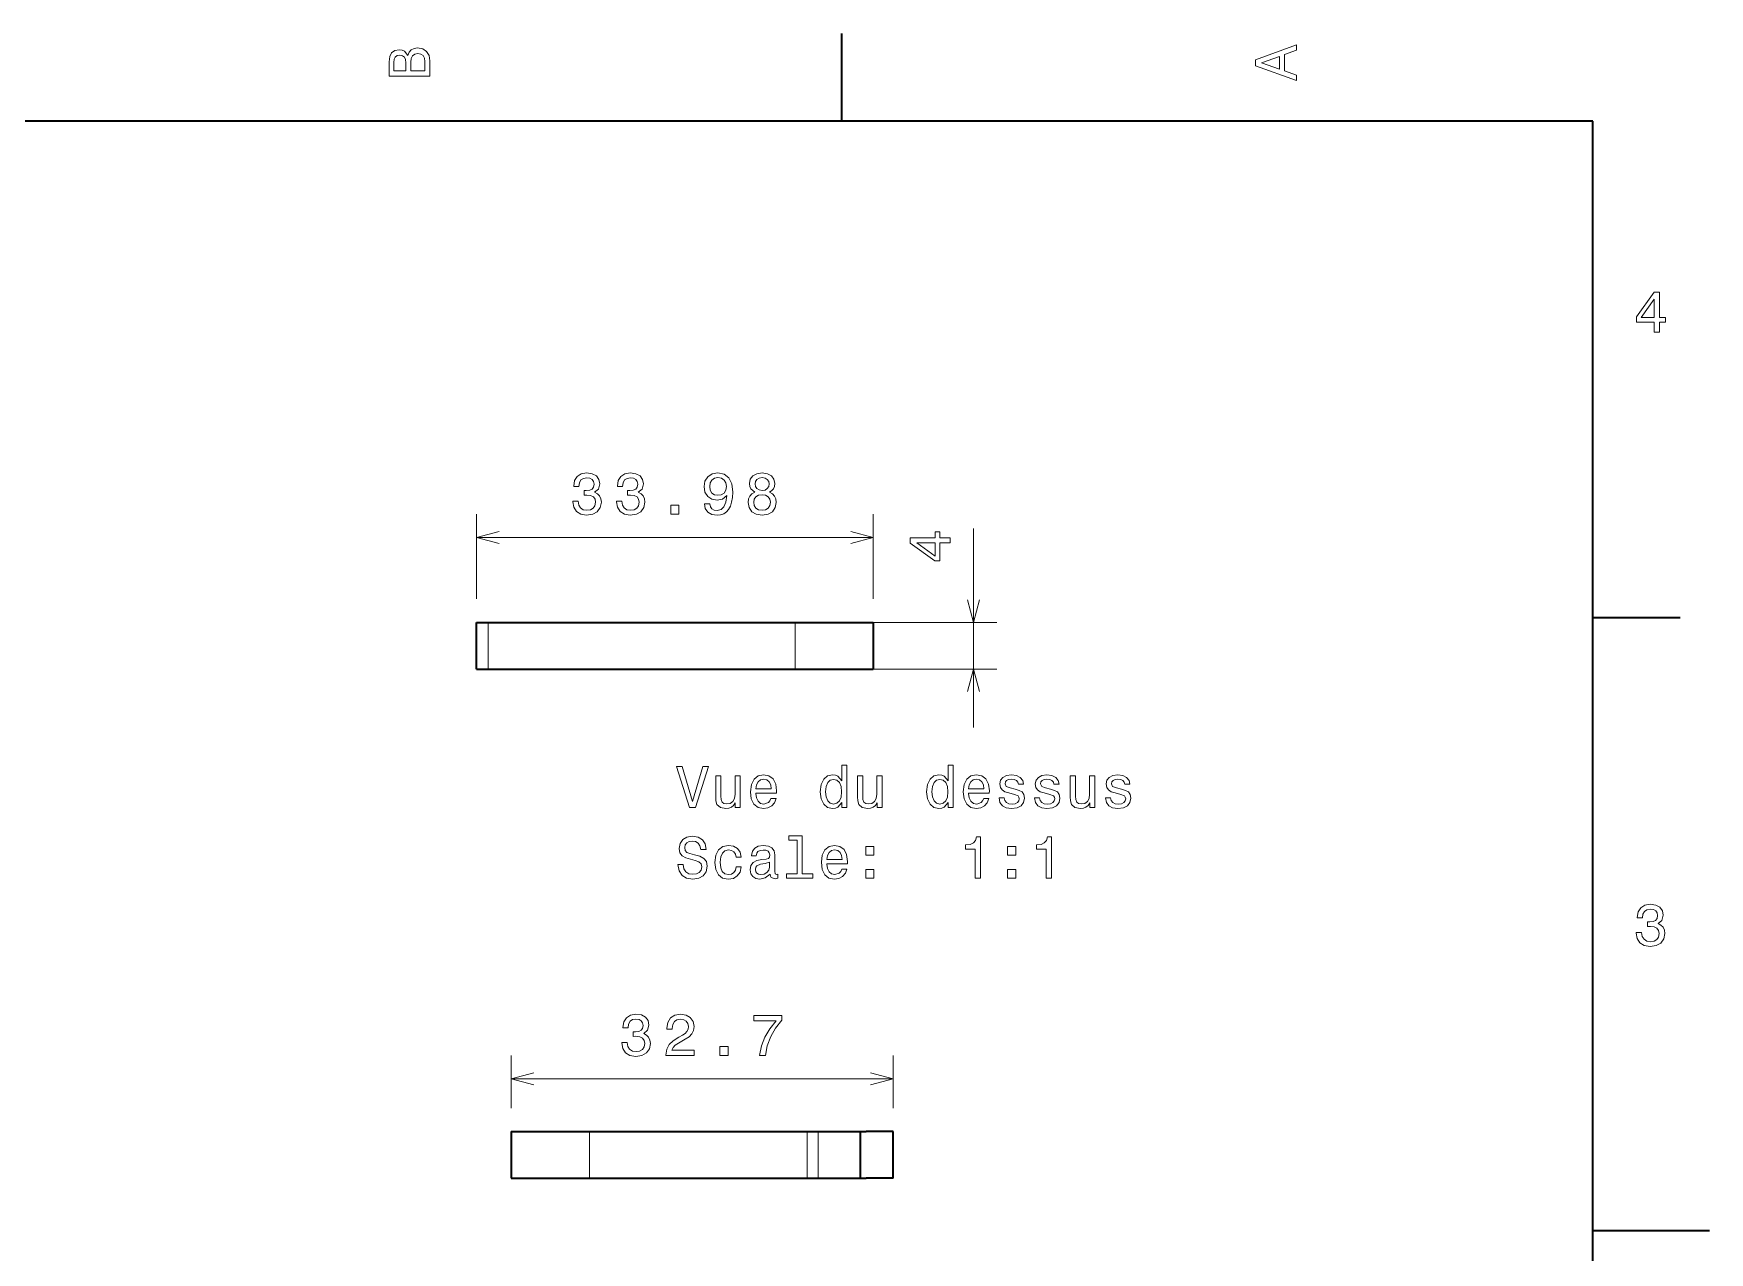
# Model space of a CAD drawing. Extents: x 0 to 297, y 0 to 210.
# Drawn here: x 153.5 to 297, y 103.1 to 207.5 of the extents above; entities that cross this region are included whole.
import ezdxf

# ---------------------------------------------------------------- set-up
doc = ezdxf.new("R2010")
doc.units = 0

msp = doc.modelspace()

# ---------------------------------------------------------------- linework, layer by layer
at = {"color": 7, "lineweight": 35, "ltscale": 0.1875}
for p, q in [((222.699997, 200), (222.699997, 207.5)), ((287, 157.5), (294.5, 157.5))]:
    msp.add_line(p, q, dxfattribs=at)
at = {"color": 7, "lineweight": 35}
for p, q in [((287, 200), (10, 200)), ((287, 10), (287, 200)), ((192.420624, 157.081451), (218.70108, 157.081451)), ((192.420624, 153.081451), (218.70108, 153.081451))]:
    msp.add_line(p, q, dxfattribs=at)
at = {"color": 7, "lineweight": 13, "ltscale": 0.181729}
for p, q in [((191.420624, 159.081451), (191.420624, 166.350601)), ((225.401077, 159.081451), (225.401077, 166.350601))]:
    msp.add_line(p, q, dxfattribs=at)
at = {"color": 7, "lineweight": 13, "ltscale": 0.425901}
msp.add_line((233.970596, 148.081451), (233.970596, 165.117477), dxfattribs=at)
at = {"color": 7, "lineweight": 13}
for p, q in [((191.420624, 164.350601), (225.401077, 164.350601)), ((194.393845, 118.001808), (227.098526, 118.001808))]:
    msp.add_line(p, q, dxfattribs=at)
at = {"color": 7, "lineweight": 35, "ltscale": 0.025}
for p, q in [((191.420624, 157.081451), (192.420624, 157.081451)), ((191.420624, 153.081451), (192.420624, 153.081451))]:
    msp.add_line(p, q, dxfattribs=at)
at = {"color": 7, "lineweight": 35, "ltscale": 0.1}
for p, q in [((191.420624, 153.081451), (191.420624, 157.081451)), ((225.401077, 157.081451), (225.401077, 153.081451)), ((194.393845, 113.487991), (194.393845, 109.487991)), ((224.300797, 109.487991), (224.300797, 113.487991)), ((227.09845, 109.487991), (227.09845, 113.487991)), ((227.098526, 109.487991), (227.098526, 113.487991))]:
    msp.add_line(p, q, dxfattribs=at)
at = {"color": 7, "lineweight": 13, "ltscale": 0.1}
for p, q in [((192.420624, 153.081451), (192.420624, 157.081451)), ((218.70108, 153.081451), (218.70108, 157.081451)), ((201.093842, 113.487991), (201.093842, 109.487991)), ((219.741394, 113.487991), (219.741394, 109.487991)), ((220.668961, 113.487991), (220.668961, 109.487991))]:
    msp.add_line(p, q, dxfattribs=at)
at = {"color": 7, "lineweight": 35, "ltscale": 0.1675}
for p, q in [((218.70108, 157.081451), (225.401077, 157.081451)), ((218.70108, 153.081451), (225.401077, 153.081451)), ((194.393845, 113.487991), (201.093842, 113.487991)), ((194.393845, 109.487991), (201.093842, 109.487991))]:
    msp.add_line(p, q, dxfattribs=at)
at = {"color": 7, "lineweight": 13, "ltscale": 0.381738}
for p, q in [((220.70108, 157.081451), (235.970612, 157.081451)), ((220.70108, 153.081451), (235.970612, 153.081451))]:
    msp.add_line(p, q, dxfattribs=at)
at = {"color": 7, "lineweight": 13, "ltscale": 0.112845}
for p, q in [((194.393845, 115.487991), (194.393845, 120.001808)), ((227.098526, 115.487991), (227.098526, 120.001808))]:
    msp.add_line(p, q, dxfattribs=at)
at = {"color": 7, "lineweight": 35, "ltscale": 0.466189}
for p, q in [((201.093842, 113.487991), (219.741394, 113.487991)), ((201.093842, 109.487991), (219.741394, 109.487991))]:
    msp.add_line(p, q, dxfattribs=at)
at = {"color": 7, "lineweight": 35, "ltscale": 0.023189}
for p, q in [((219.741394, 113.487991), (220.668961, 113.487991)), ((219.741394, 109.487991), (220.668961, 109.487991))]:
    msp.add_line(p, q, dxfattribs=at)
at = {"color": 7, "lineweight": 35, "ltscale": 0.090796}
for p, q in [((220.668961, 113.487991), (224.300797, 113.487991)), ((220.668961, 109.487991), (224.300797, 109.487991))]:
    msp.add_line(p, q, dxfattribs=at)
at = {"color": 7, "lineweight": 35, "ltscale": 0.012285}
msp.add_line((224.300293, 113.487991), (224.791687, 113.487991), dxfattribs=at)
at = {"color": 7, "lineweight": 35, "ltscale": 0.057669}
for p, q in [((227.09845, 113.487991), (224.791687, 113.487991)), ((227.09845, 109.487991), (224.791687, 109.487991))]:
    msp.add_line(p, q, dxfattribs=at)
at = {"color": 7, "lineweight": 35, "ltscale": 0.01228}
msp.add_line((224.300507, 109.487991), (224.791687, 109.487991), dxfattribs=at)
at = {"color": 7, "lineweight": 35, "ltscale": 0.25}
msp.add_line((287, 105), (297, 105), dxfattribs=at)
at = {"color": 7, "lineweight": 13}
for points in [[(185.542007, 205.630417), (185.249496, 205.983429), (185.052811, 206.074219), (184.81073, 206.104477), (184.432495, 206.03891), (184.160156, 205.842224), (183.993729, 205.524506), (183.933212, 205.080704), (183.933212, 203.835022), (187.433212, 203.835022), (187.433212, 205.151306), (187.36261, 205.620331), (187.155838, 205.968307), (186.828018, 206.185165), (186.384216, 206.260818), (186.08667, 206.215424), (185.839554, 206.094391), (185.65799, 205.897705)], [(185.385666, 204.984879), (185.385666, 204.298996), (184.351807, 204.298996), (184.351807, 205.025223), (184.382065, 205.297562), (184.472839, 205.489197), (184.629181, 205.605194), (184.86116, 205.645538), (185.093155, 205.600143), (185.254532, 205.479111), (185.355408, 205.272339)], [(187.014618, 205.095825), (187.014618, 204.298996), (185.809296, 204.298996), (185.809296, 205.050446), (185.844589, 205.368164), (185.9505, 205.595108), (186.132065, 205.731277), (186.394302, 205.776657), (186.671692, 205.731277), (186.863327, 205.605194), (186.979324, 205.393372)], [(261.633209, 203.466858), (261.633209, 203.930847), (260.604401, 204.298996), (260.604401, 205.695969), (261.633209, 206.064133), (261.633209, 206.538193), (258.128174, 205.257217), (258.128174, 204.742798)], [(260.17572, 204.460388), (258.632477, 205), (260.17572, 205.539627)], [(292.277374, 181.916794), (292.731262, 181.916794), (292.731262, 182.784225), (293.23056, 182.784225), (293.23056, 183.187683), (292.731262, 183.187683), (292.731262, 185.341141), (292.272339, 185.341141), (290.739197, 183.228027), (290.739197, 182.784225), (292.277374, 182.784225)], [(291.162842, 183.187683), (292.277374, 184.756134), (292.277374, 183.187683)], [(199.667908, 167.450012), (199.667908, 167.414719), (199.748611, 166.930573), (199.985641, 166.567459), (200.358841, 166.335464), (200.853073, 166.249725), (201.377563, 166.335464), (201.770935, 166.557373), (202.023102, 166.9104), (202.113876, 167.364288), (202.073532, 167.661835), (201.962585, 167.903915), (201.781021, 168.090515), (201.538956, 168.226685), (201.86676, 168.499008), (201.982758, 168.932724), (201.907104, 169.326096), (201.690247, 169.623657), (201.337219, 169.810242), (200.853073, 169.875809), (200.399185, 169.79512), (200.051193, 169.573212), (199.824249, 169.220184), (199.748611, 168.751175), (199.748611, 168.715866), (200.197449, 168.715866), (200.237793, 169.038635), (200.368927, 169.27063), (200.580734, 169.411835), (200.878296, 169.462265), (201.140533, 169.421921), (201.332184, 169.31601), (201.448181, 169.144547), (201.493561, 168.912552), (201.448181, 168.665436), (201.327133, 168.499008), (201.115326, 168.398148), (200.82785, 168.367889), (200.631165, 168.372925), (200.631165, 167.974518), (200.878296, 167.984604), (201.196014, 167.939209), (201.433044, 167.818176), (201.574249, 167.62149), (201.62468, 167.364288), (201.569214, 167.071777), (201.422958, 166.854919), (201.190964, 166.71875), (200.883331, 166.67337), (200.565613, 166.723801), (200.333618, 166.875092), (200.187363, 167.117172), (200.131897, 167.450012)], [(203.403931, 167.450012), (203.403931, 167.414719), (203.484634, 166.930573), (203.721664, 166.567459), (204.094864, 166.335464), (204.589096, 166.249725), (205.113586, 166.335464), (205.506958, 166.557373), (205.759125, 166.9104), (205.849899, 167.364288), (205.809555, 167.661835), (205.698608, 167.903915), (205.517044, 168.090515), (205.274979, 168.226685), (205.602783, 168.499008), (205.718781, 168.932724), (205.643127, 169.326096), (205.42627, 169.623657), (205.073242, 169.810242), (204.589096, 169.875809), (204.135208, 169.79512), (203.787216, 169.573212), (203.560272, 169.220184), (203.484634, 168.751175), (203.484634, 168.715866), (203.933472, 168.715866), (203.973816, 169.038635), (204.10495, 169.27063), (204.316757, 169.411835), (204.614319, 169.462265), (204.876556, 169.421921), (205.068207, 169.31601), (205.184189, 169.144547), (205.229584, 168.912552), (205.184189, 168.665436), (205.063156, 168.499008), (204.851349, 168.398148), (204.563873, 168.367889), (204.367188, 168.372925), (204.367188, 167.974518), (204.614319, 167.984604), (204.932037, 167.939209), (205.169067, 167.818176), (205.310272, 167.62149), (205.360703, 167.364288), (205.305237, 167.071777), (205.158981, 166.854919), (204.926987, 166.71875), (204.619354, 166.67337), (204.301636, 166.723801), (204.069641, 166.875092), (203.923386, 167.117172), (203.86792, 167.450012)], [(210.936508, 167.218033), (211.012146, 166.819611), (211.229004, 166.511978), (211.571945, 166.320343), (212.025833, 166.249725), (212.323395, 166.285034), (212.590683, 166.375809), (212.817627, 166.53215), (213.009262, 166.754059), (213.160568, 167.031433), (213.271515, 167.374374), (213.337082, 167.767746), (213.362289, 168.221634), (213.276566, 168.932724), (213.029434, 169.452179), (212.636063, 169.764862), (212.096451, 169.875809), (211.602203, 169.785034), (211.229004, 169.542953), (210.986938, 169.169754), (210.906235, 168.700745), (210.986938, 168.216583), (211.223969, 167.848434), (211.576996, 167.61644), (212.025833, 167.540802), (212.499908, 167.636612), (212.857971, 167.929123), (212.777283, 167.369324), (212.615891, 166.970917), (212.368774, 166.733887), (212.030884, 166.658234), (211.768631, 166.693542), (211.576996, 166.804489), (211.450912, 166.981003), (211.400482, 167.218033)], [(211.395432, 168.70578), (211.445862, 169.018463), (211.587082, 169.265579), (211.808975, 169.421921), (212.096451, 169.477402), (212.393997, 169.421921), (212.620941, 169.265579), (212.762146, 169.023499), (212.817627, 168.710831), (212.762146, 168.393097), (212.620941, 168.156067), (212.388947, 168.009811), (212.081314, 167.959381), (211.80394, 168.009811), (211.587082, 168.156067), (211.445862, 168.388062)], [(215.257538, 168.236755), (215.000336, 168.095551), (214.823822, 167.898865), (214.712875, 167.651749), (214.677567, 167.354202), (214.758255, 166.90535), (214.99025, 166.557373), (215.368484, 166.335464), (215.882904, 166.249725), (216.392258, 166.335464), (216.770508, 166.557373), (217.002502, 166.90535), (217.088226, 167.354202), (217.047882, 167.651749), (216.941971, 167.898865), (216.760422, 168.095551), (216.508255, 168.236755), (216.709991, 168.357803), (216.851196, 168.524231), (216.936935, 168.725952), (216.967194, 168.973068), (216.886505, 169.331146), (216.674683, 169.618607), (216.331741, 169.805206), (215.882904, 169.875809), (215.429001, 169.805206), (215.086075, 169.618607), (214.869217, 169.331146), (214.793564, 168.973068), (214.818771, 168.725952), (214.90451, 168.524231)], [(215.272675, 168.932724), (215.313019, 169.154633), (215.434052, 169.326096), (215.625702, 169.432007), (215.882904, 169.472351), (216.135056, 169.432007), (216.326706, 169.326096), (216.447739, 169.154633), (216.493134, 168.932724), (216.447739, 168.70578), (216.326706, 168.529266), (216.135056, 168.413269), (215.882904, 168.377975), (215.625702, 168.41832), (215.434052, 168.529266), (215.313019, 168.70578)], [(215.161713, 167.364288), (215.207108, 167.631577), (215.353363, 167.833313), (215.580307, 167.964432), (215.882904, 168.009811), (216.18045, 167.964432), (216.407394, 167.833313), (216.55365, 167.631577), (216.60408, 167.364288), (216.55365, 167.076813), (216.407394, 166.859955), (216.18045, 166.71875), (215.882904, 166.67337), (215.580307, 166.71875), (215.353363, 166.859955), (215.207108, 167.076813)], [(208.062866, 166.350601), (208.758835, 166.350601), (208.758835, 167.102036), (208.062866, 167.102036)], [(231.970596, 163.876846), (231.970596, 164.330734), (231.103165, 164.330734), (231.103165, 164.830017), (230.699707, 164.830017), (230.699707, 164.330734), (228.546249, 164.330734), (228.546249, 163.871796), (230.659363, 162.338654), (231.103165, 162.338654), (231.103165, 163.876846)], [(230.699707, 162.762283), (229.131271, 163.876846), (230.699707, 163.876846)], [(210.806396, 144.729874), (209.928864, 141.749313), (209.026138, 144.729874), (208.547028, 144.729874), (209.676712, 141.224823), (210.18103, 141.224823), (211.285492, 144.729874)], [(214.008835, 143.933029), (213.565033, 143.933029), (213.565033, 142.369629), (213.514603, 142.006531), (213.368347, 141.744278), (213.141403, 141.582886), (212.843857, 141.532455), (212.606827, 141.5728), (212.455521, 141.693848), (212.369797, 141.90062), (212.349625, 142.193115), (212.349625, 143.933029), (211.905823, 143.933029), (211.905823, 142.152771), (211.920944, 141.794708), (212.016769, 141.497162), (212.30928, 141.224823), (212.77829, 141.128998), (213.030457, 141.164307), (213.247314, 141.255081), (213.433914, 141.411423), (213.585205, 141.638367), (213.585205, 141.224823), (214.008835, 141.224823)], [(215.345291, 142.450333), (217.120514, 142.450333), (217.125549, 142.657104), (217.044861, 143.237076), (216.822968, 143.670792), (216.46994, 143.933029), (216.000916, 144.028854), (215.541977, 143.927994), (215.18895, 143.645569), (214.962006, 143.186646), (214.881317, 142.581451), (214.95697, 141.961136), (215.183914, 141.507248), (215.531891, 141.224823), (215.985779, 141.128998), (216.37915, 141.194565), (216.70192, 141.366028), (216.93895, 141.638367), (217.075119, 142.00148), (216.636368, 142.00148), (216.545578, 141.799744), (216.414459, 141.648453), (216.04126, 141.52742), (215.753799, 141.582886), (215.536942, 141.759399), (215.395721, 142.046875), (215.345291, 142.435196)], [(215.345291, 142.823532), (215.400772, 143.171509), (215.536942, 143.428711), (215.743713, 143.585052), (216.016052, 143.640533), (216.28334, 143.585052), (216.490112, 143.428711), (216.616196, 143.171509), (216.661575, 142.823532)], [(222.693283, 141.643417), (222.693283, 141.224823), (223.137085, 141.224823), (223.137085, 144.845856), (222.698318, 144.845856), (222.698318, 143.519485), (222.360428, 143.902771), (222.153656, 143.993561), (221.916626, 144.028854), (221.487946, 143.927994), (221.15509, 143.645569), (220.938232, 143.191681), (220.862595, 142.581451), (220.938232, 141.971222), (221.15509, 141.512283), (221.487946, 141.224823), (221.916626, 141.128998), (222.153656, 141.164307), (222.365463, 141.255081)], [(221.992264, 143.630447), (222.284775, 143.559845), (222.506683, 143.363159), (222.637802, 143.035339), (222.688232, 142.581451), (222.637802, 142.122513), (222.506683, 141.794708), (222.284775, 141.592972), (221.992264, 141.52742), (221.71489, 141.592972), (221.503082, 141.794708), (221.361862, 142.127563), (221.316483, 142.581451), (221.361862, 143.030304), (221.503082, 143.358109), (221.71489, 143.559845)], [(226.152939, 143.933029), (225.709137, 143.933029), (225.709137, 142.369629), (225.658691, 142.006531), (225.512451, 141.744278), (225.285492, 141.582886), (224.987946, 141.532455), (224.750916, 141.5728), (224.599625, 141.693848), (224.513885, 141.90062), (224.493713, 142.193115), (224.493713, 143.933029), (224.049911, 143.933029), (224.049911, 142.152771), (224.065033, 141.794708), (224.160858, 141.497162), (224.453369, 141.224823), (224.922394, 141.128998), (225.174545, 141.164307), (225.391403, 141.255081), (225.578003, 141.411423), (225.729309, 141.638367), (225.729309, 141.224823), (226.152939, 141.224823)], [(231.801346, 141.643417), (231.801346, 141.224823), (232.245148, 141.224823), (232.245148, 144.845856), (231.806396, 144.845856), (231.806396, 143.519485), (231.468491, 143.902771), (231.261719, 143.993561), (231.024689, 144.028854), (230.596024, 143.927994), (230.263168, 143.645569), (230.04631, 143.191681), (229.970657, 142.581451), (230.04631, 141.971222), (230.263168, 141.512283), (230.596024, 141.224823), (231.024689, 141.128998), (231.261719, 141.164307), (231.473541, 141.255081)], [(231.100342, 143.630447), (231.392853, 143.559845), (231.614746, 143.363159), (231.74588, 143.035339), (231.79631, 142.581451), (231.74588, 142.122513), (231.614746, 141.794708), (231.392853, 141.592972), (231.100342, 141.52742), (230.822968, 141.592972), (230.611145, 141.794708), (230.46994, 142.127563), (230.424545, 142.581451), (230.46994, 143.030304), (230.611145, 143.358109), (230.822968, 143.559845)], [(233.561432, 142.450333), (235.336655, 142.450333), (235.34169, 142.657104), (235.261002, 143.237076), (235.039093, 143.670792), (234.686081, 143.933029), (234.217056, 144.028854), (233.758118, 143.927994), (233.40509, 143.645569), (233.178146, 143.186646), (233.097458, 142.581451), (233.173111, 141.961136), (233.400055, 141.507248), (233.748032, 141.224823), (234.20192, 141.128998), (234.595291, 141.194565), (234.91806, 141.366028), (235.15509, 141.638367), (235.29126, 142.00148), (234.852509, 142.00148), (234.761719, 141.799744), (234.6306, 141.648453), (234.257401, 141.52742), (233.96994, 141.582886), (233.753082, 141.759399), (233.611862, 142.046875), (233.561432, 142.435196)], [(233.561432, 142.823532), (233.616913, 143.171509), (233.753082, 143.428711), (233.959854, 143.585052), (234.232178, 143.640533), (234.499481, 143.585052), (234.706253, 143.428711), (234.832336, 143.171509), (234.877716, 142.823532)], [(237.535492, 142.80336), (237.106827, 142.904221), (236.789093, 143.020218), (236.683197, 143.257248), (236.713455, 143.423676), (236.819366, 143.544708), (236.990829, 143.620361), (237.237946, 143.65062), (237.474976, 143.620361), (237.661575, 143.529572), (237.782623, 143.393417), (237.833054, 143.211853), (238.266769, 143.211853), (238.266769, 143.221939), (238.191116, 143.549744), (237.984344, 143.806961), (237.661575, 143.968338), (237.237946, 144.028854), (236.809265, 143.968338), (236.496597, 143.80191), (236.299911, 143.554794), (236.23938, 143.242111), (236.284775, 142.939514), (236.425995, 142.727707), (236.657974, 142.576401), (236.99588, 142.470505), (237.490112, 142.349457), (237.792694, 142.223389), (237.873398, 142.122513), (237.903656, 141.971222), (237.858261, 141.784622), (237.737228, 141.643417), (237.540543, 141.552628), (237.27829, 141.522369), (237.000916, 141.552628), (236.799194, 141.658539), (236.663025, 141.830017), (236.607544, 142.067047), (236.178864, 142.067047), (236.249481, 141.663589), (236.456253, 141.371078), (236.784058, 141.194565), (237.237946, 141.128998), (237.712006, 141.194565), (238.059998, 141.371078), (238.271805, 141.653503), (238.347458, 142.021652), (238.291977, 142.339371), (238.135635, 142.556229), (237.878433, 142.697449)], [(240.571518, 142.80336), (240.142853, 142.904221), (239.825119, 143.020218), (239.719208, 143.257248), (239.749481, 143.423676), (239.855377, 143.544708), (240.026855, 143.620361), (240.273972, 143.65062), (240.511002, 143.620361), (240.697601, 143.529572), (240.818634, 143.393417), (240.86908, 143.211853), (241.302795, 143.211853), (241.302795, 143.221939), (241.227142, 143.549744), (241.02037, 143.806961), (240.697601, 143.968338), (240.273972, 144.028854), (239.845291, 143.968338), (239.532623, 143.80191), (239.335938, 143.554794), (239.275406, 143.242111), (239.320801, 142.939514), (239.462006, 142.727707), (239.694, 142.576401), (240.031891, 142.470505), (240.526123, 142.349457), (240.82872, 142.223389), (240.909424, 142.122513), (240.939667, 141.971222), (240.894287, 141.784622), (240.773254, 141.643417), (240.576569, 141.552628), (240.314316, 141.522369), (240.036942, 141.552628), (239.835205, 141.658539), (239.699036, 141.830017), (239.64357, 142.067047), (239.21489, 142.067047), (239.285492, 141.663589), (239.492264, 141.371078), (239.820084, 141.194565), (240.273972, 141.128998), (240.748032, 141.194565), (241.096008, 141.371078), (241.307831, 141.653503), (241.383484, 142.021652), (241.328003, 142.339371), (241.171661, 142.556229), (240.914459, 142.697449)], [(244.369064, 143.933029), (243.925262, 143.933029), (243.925262, 142.369629), (243.874832, 142.006531), (243.728577, 141.744278), (243.501633, 141.582886), (243.204086, 141.532455), (242.967056, 141.5728), (242.81575, 141.693848), (242.730011, 141.90062), (242.709839, 142.193115), (242.709839, 143.933029), (242.266052, 143.933029), (242.266052, 142.152771), (242.281174, 141.794708), (242.376999, 141.497162), (242.669495, 141.224823), (243.138519, 141.128998), (243.390686, 141.164307), (243.607544, 141.255081), (243.794144, 141.411423), (243.945435, 141.638367), (243.945435, 141.224823), (244.369064, 141.224823)], [(246.64357, 142.80336), (246.21489, 142.904221), (245.897171, 143.020218), (245.79126, 143.257248), (245.821518, 143.423676), (245.927429, 143.544708), (246.098892, 143.620361), (246.346008, 143.65062), (246.583038, 143.620361), (246.769653, 143.529572), (246.890686, 143.393417), (246.941116, 143.211853), (247.374832, 143.211853), (247.374832, 143.221939), (247.299179, 143.549744), (247.092407, 143.806961), (246.769653, 143.968338), (246.346008, 144.028854), (245.917343, 143.968338), (245.60466, 143.80191), (245.407974, 143.554794), (245.347458, 143.242111), (245.392853, 142.939514), (245.534058, 142.727707), (245.766037, 142.576401), (246.103943, 142.470505), (246.598175, 142.349457), (246.900772, 142.223389), (246.981461, 142.122513), (247.011719, 141.971222), (246.966339, 141.784622), (246.845291, 141.643417), (246.648605, 141.552628), (246.386353, 141.522369), (246.108978, 141.552628), (245.907257, 141.658539), (245.771088, 141.830017), (245.715607, 142.067047), (245.286942, 142.067047), (245.357544, 141.663589), (245.564316, 141.371078), (245.89212, 141.194565), (246.346008, 141.128998), (246.820068, 141.194565), (247.16806, 141.371078), (247.379883, 141.653503), (247.455521, 142.021652), (247.400055, 142.339371), (247.243713, 142.556229), (246.986511, 142.697449)], [(209.132034, 136.332886), (208.673111, 136.332886), (208.773972, 135.798309), (209.026138, 135.404938), (209.414459, 135.167908), (209.93895, 135.082169), (210.458405, 135.162857), (210.846741, 135.384766), (211.093857, 135.732742), (211.184631, 136.191681), (211.108978, 136.605225), (210.897171, 136.872513), (210.55423, 137.049026), (210.095291, 137.180161), (209.70192, 137.27597), (209.444717, 137.386932), (209.298462, 137.548309), (209.253082, 137.800476), (209.298462, 138.02742), (209.429596, 138.198883), (209.631317, 138.31488), (209.908691, 138.355225), (210.191116, 138.304794), (210.413025, 138.168625), (210.55928, 137.941681), (210.629883, 137.634048), (211.088806, 137.634048), (211.088806, 137.644135), (211.008118, 138.118195), (210.771088, 138.471222), (210.397888, 138.69313), (209.89357, 138.768768), (209.439682, 138.69313), (209.086655, 138.481308), (208.859711, 138.153503), (208.779007, 137.729874), (208.844574, 137.351624), (209.036224, 137.094421), (209.338806, 136.922943), (209.75235, 136.791824), (210.160858, 136.675827), (210.468491, 136.56488), (210.65509, 136.403503), (210.720657, 136.141251), (210.660141, 135.873962), (210.503799, 135.672226), (210.266769, 135.546143), (209.959122, 135.505798), (209.616196, 135.561279), (209.353943, 135.722656), (209.187515, 135.984909)], [(213.645721, 136.98851), (214.084488, 136.98851), (213.993713, 137.391968), (213.776855, 137.709702), (213.43895, 137.906387), (213.000198, 137.982025), (212.516052, 137.881165), (212.147888, 137.59874), (211.915909, 137.139816), (211.835205, 136.524536), (211.910858, 135.914307), (212.137802, 135.460419), (212.49588, 135.177994), (212.985062, 135.082169), (213.418777, 135.157822), (213.756683, 135.369629), (213.988663, 135.702484), (214.089539, 136.146286), (213.665909, 136.146286), (213.590256, 135.863876), (213.449036, 135.652054), (213.247314, 135.520935), (213.000198, 135.480591), (212.692566, 135.546143), (212.470657, 135.747879), (212.334488, 136.075684), (212.289093, 136.539673), (212.334488, 136.993561), (212.475693, 137.321365), (212.702652, 137.523102), (213.000198, 137.593704), (213.262436, 137.548309), (213.459137, 137.432312), (213.590256, 137.240677)], [(216.565765, 135.531021), (216.565765, 135.515884), (216.590973, 135.344421), (216.666626, 135.223389), (216.984344, 135.127563), (217.231461, 135.167908), (217.231461, 135.510849), (217.125549, 135.495712), (216.984344, 135.561279), (216.959137, 135.763016), (216.959137, 137.165024), (216.898605, 137.523102), (216.722092, 137.775253), (216.414459, 137.926559), (215.980743, 137.982025), (215.557114, 137.921509), (215.244431, 137.750046), (215.047745, 137.482742), (214.982178, 137.12973), (214.982178, 137.099457), (215.3806, 137.099457), (215.415909, 137.311279), (215.526855, 137.46257), (215.708405, 137.55336), (215.965607, 137.588654), (216.212738, 137.563446), (216.389252, 137.487793), (216.495148, 137.356674), (216.530457, 137.17511), (216.510284, 136.963303), (216.429596, 136.857391), (216.227859, 136.806961), (215.849625, 136.766617), (215.415909, 136.675827), (215.108261, 136.51445), (214.926712, 136.262283), (214.871231, 135.889084), (214.921661, 135.556229), (215.078003, 135.309113), (215.33017, 135.152771), (215.678146, 135.097305), (216.147171, 135.203217)], [(218.875549, 138.425827), (218.875549, 135.551193), (217.962738, 135.551193), (217.962738, 135.177994), (220.227142, 135.177994), (220.227142, 135.551193), (219.319366, 135.551193), (219.319366, 138.799026), (218.179596, 138.799026), (218.179596, 138.425827)], [(221.417343, 136.403503), (223.192566, 136.403503), (223.197601, 136.610275), (223.116913, 137.190247), (222.895004, 137.623962), (222.541977, 137.8862), (222.072968, 137.982025), (221.614029, 137.881165), (221.261002, 137.59874), (221.034058, 137.139816), (220.953369, 136.534622), (221.029022, 135.914307), (221.255966, 135.460419), (221.603943, 135.177994), (222.057831, 135.082169), (222.451202, 135.147736), (222.773972, 135.319199), (223.011002, 135.591537), (223.147171, 135.954651), (222.708405, 135.954651), (222.61763, 135.752914), (222.486511, 135.601624), (222.113312, 135.480591), (221.825836, 135.536057), (221.608978, 135.71257), (221.467773, 136.000046), (221.417343, 136.388367)], [(224.761002, 137.134766), (225.45697, 137.134766), (225.45697, 137.8862), (224.761002, 137.8862)], [(234.126282, 135.177994), (234.585205, 135.177994), (234.585205, 138.703217), (234.242279, 138.703217), (234.151489, 138.395569), (233.96994, 138.188797), (233.692566, 138.067764), (233.30928, 138.02742), (233.30928, 137.669342), (234.126282, 137.669342)], [(236.90509, 137.134766), (237.601059, 137.134766), (237.601059, 137.8862), (236.90509, 137.8862)], [(240.198318, 135.177994), (240.657257, 135.177994), (240.657257, 138.703217), (240.314316, 138.703217), (240.223541, 138.395569), (240.041977, 138.188797), (239.764603, 138.067764), (239.381317, 138.02742), (239.381317, 137.669342), (240.198318, 137.669342)], [(216.51532, 136.126114), (216.454803, 135.863876), (216.293427, 135.66214), (216.051346, 135.531021), (215.753799, 135.485626), (215.562149, 135.510849), (215.425995, 135.591537), (215.340256, 135.732742), (215.315033, 135.929428), (215.335205, 136.105942), (215.415909, 136.232025), (215.738663, 136.373245), (216.147171, 136.433762), (216.51532, 136.554794)], [(221.417343, 136.776703), (221.472824, 137.12468), (221.608978, 137.381882), (221.815765, 137.538223), (222.088089, 137.593704), (222.355377, 137.538223), (222.562149, 137.381882), (222.688232, 137.12468), (222.733627, 136.776703)], [(224.761002, 135.177994), (225.45697, 135.177994), (225.45697, 135.929428), (224.761002, 135.929428)], [(236.90509, 135.177994), (237.601059, 135.177994), (237.601059, 135.929428), (236.90509, 135.929428)], [(290.729126, 130.51622), (290.729126, 130.480911), (290.809814, 129.996765), (291.046844, 129.633652), (291.420044, 129.401657), (291.914276, 129.315933), (292.438782, 129.401657), (292.832153, 129.623566), (293.08429, 129.976593), (293.175079, 130.430481), (293.134735, 130.728027), (293.023773, 130.970108), (292.842224, 131.156708), (292.600159, 131.292877), (292.927948, 131.565216), (293.043945, 131.998932), (292.968292, 132.392303), (292.751434, 132.68985), (292.398407, 132.87645), (291.914276, 132.942017), (291.460388, 132.861313), (291.112396, 132.63942), (290.885468, 132.286392), (290.809814, 131.817368), (290.809814, 131.782074), (291.258636, 131.782074), (291.299011, 132.104828), (291.430115, 132.336823), (291.641937, 132.478027), (291.939484, 132.528473), (292.201721, 132.488113), (292.393372, 132.382217), (292.509369, 132.210739), (292.554749, 131.97876), (292.509369, 131.731628), (292.388336, 131.565216), (292.176514, 131.46434), (291.889069, 131.434082), (291.692383, 131.439133), (291.692383, 131.04071), (291.939484, 131.050797), (292.257202, 131.005417), (292.494232, 130.884369), (292.635468, 130.687683), (292.685883, 130.430481), (292.630402, 130.13797), (292.484161, 129.921112), (292.252167, 129.784943), (291.944519, 129.739563), (291.626801, 129.789993), (291.394806, 129.941284), (291.248566, 130.183365), (291.193085, 130.51622)], [(203.871246, 121.101234), (203.871246, 121.065933), (203.95195, 120.581779), (204.18898, 120.218666), (204.56218, 119.986679), (205.056412, 119.900948), (205.580902, 119.986679), (205.974274, 120.20858), (206.22644, 120.561607), (206.317215, 121.015503), (206.276871, 121.313049), (206.165924, 121.555122), (205.98436, 121.741722), (205.742294, 121.877892), (206.070099, 122.150223), (206.186096, 122.583939), (206.110443, 122.97731), (205.893585, 123.274864), (205.540558, 123.461464), (205.056412, 123.527023), (204.602524, 123.446335), (204.254532, 123.224434), (204.027588, 122.871407), (203.95195, 122.40239), (203.95195, 122.367081), (204.400787, 122.367081), (204.441132, 122.68985), (204.572266, 122.921837), (204.784073, 123.063049), (205.081635, 123.11348), (205.343872, 123.073135), (205.535522, 122.967224), (205.65152, 122.795761), (205.696899, 122.563766), (205.65152, 122.31665), (205.530472, 122.150223), (205.318665, 122.049362), (205.031189, 122.019104), (204.834503, 122.024147), (204.834503, 121.625732), (205.081635, 121.635818), (205.399353, 121.590424), (205.636383, 121.469391), (205.777588, 121.272705), (205.828018, 121.015503), (205.772552, 120.722992), (205.626297, 120.506134), (205.394302, 120.369965), (205.08667, 120.324577), (204.768951, 120.375008), (204.536957, 120.526306), (204.390701, 120.768379), (204.335236, 121.101234)], [(207.647629, 120.001808), (210.053238, 120.001808), (210.053238, 120.435532), (208.151947, 120.435532), (208.257858, 120.672562), (208.439407, 120.869247), (208.999207, 121.22731), (209.296753, 121.378609), (209.629608, 121.595474), (209.866638, 121.847633), (210.002808, 122.14518), (210.053238, 122.483078), (209.967499, 122.906708), (209.730469, 123.239563), (209.367371, 123.451378), (208.898346, 123.527023), (208.4142, 123.441292), (208.046036, 123.204262), (207.809006, 122.826019), (207.728317, 122.326736), (207.728317, 122.256134), (208.187241, 122.256134), (208.187241, 122.296478), (208.232635, 122.63942), (208.368805, 122.891579), (208.585663, 123.052963), (208.873123, 123.108437), (209.165634, 123.058006), (209.382492, 122.931923), (209.523697, 122.735237), (209.574127, 122.488121), (209.538834, 122.256134), (209.443008, 122.059448), (209.281631, 121.887978), (209.059723, 121.736679), (208.762177, 121.575294), (208.267944, 121.262619), (207.919952, 120.929764), (207.713181, 120.526306), (207.647629, 120.016937)], [(215.6492, 120.001808), (216.158569, 120.001808), (216.324997, 120.833939), (216.617508, 121.610596), (217.031052, 122.331779), (217.570679, 123.007576), (217.570679, 123.426163), (215.170105, 123.426163), (215.170105, 122.967224), (217.086533, 122.967224), (216.531769, 122.286392), (216.11319, 121.575294), (215.820679, 120.818817)], [(212.266205, 120.001808), (212.962173, 120.001808), (212.962173, 120.75325), (212.266205, 120.75325)]]:
    msp.add_lwpolyline(points, close=True, dxfattribs=at)
for points in [[(193.352478, 164.868225), (191.420624, 164.350601), (193.352478, 163.832962)], [(223.469223, 163.832962), (225.401077, 164.350601), (223.469223, 164.868225)], [(233.452972, 159.013306), (233.970596, 157.081451), (234.488235, 159.013306)], [(234.488235, 151.149597), (233.970596, 153.081451), (233.452972, 151.149597)], [(196.325699, 118.519447), (194.393845, 118.001808), (196.325699, 117.484169)], [(225.166672, 117.484169), (227.098526, 118.001808), (225.166672, 118.519447)]]:
    msp.add_lwpolyline(points, dxfattribs=at)

doc.saveas('drawing.dxf')
